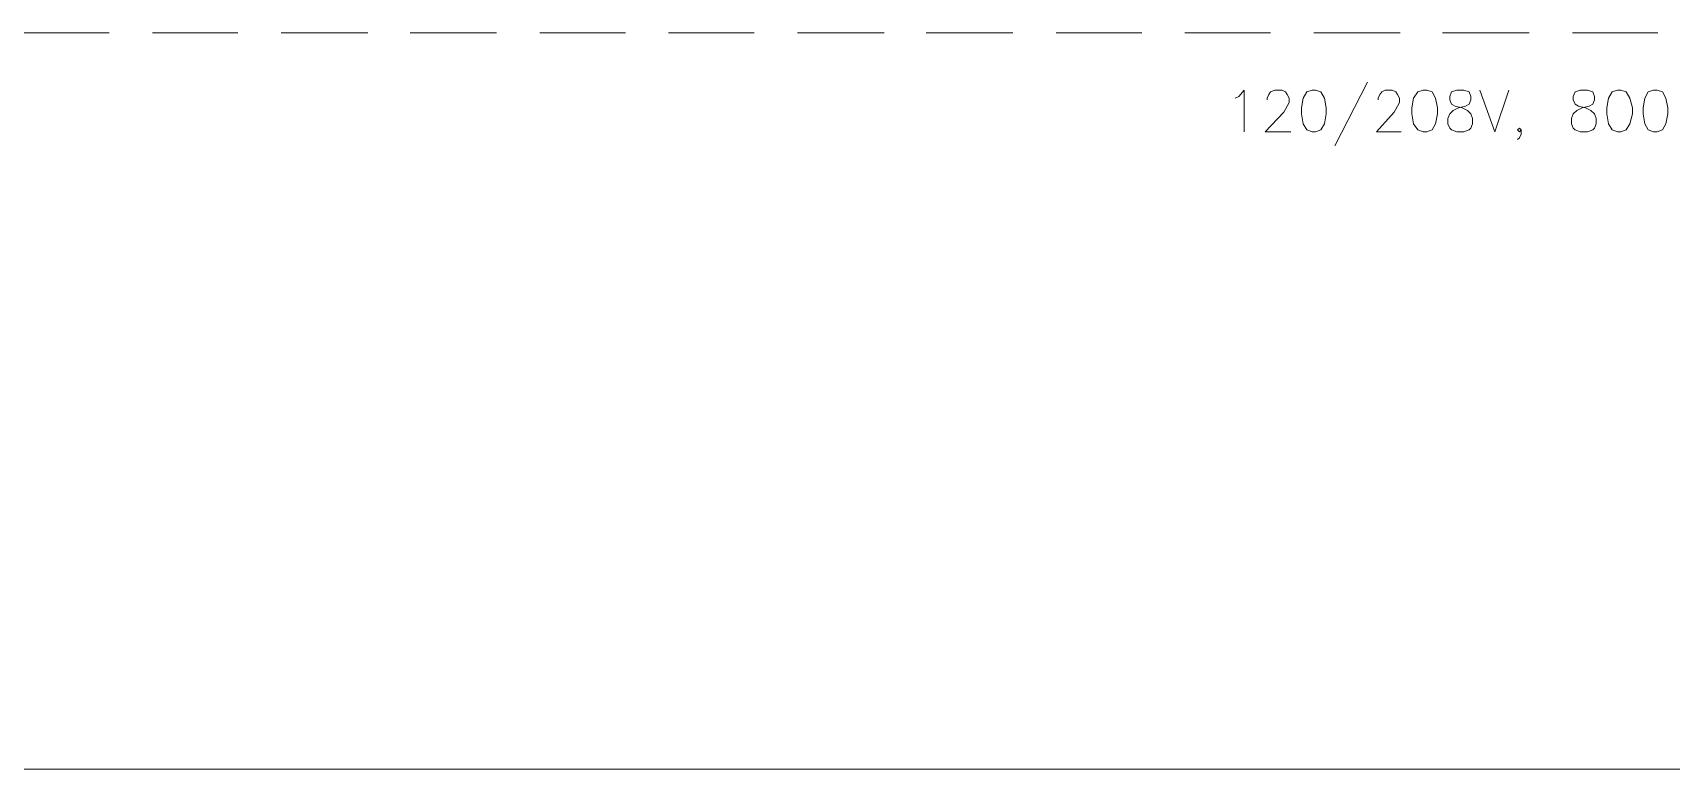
# Model space of a CAD drawing. Header units: inches. Extents: x 0.9 to 46, y 0.8 to 32.4.
# Drawn here: x 11.702 to 14.796, y 16.59 to 17.98 of the extents above; entities that cross this region are included whole.
import ezdxf

# ---------------------------------------------------------------- set-up
doc = ezdxf.new("R2010")
doc.units = ezdxf.units.IN
doc.header["$MEASUREMENT"] = 0
doc.layers.add('PDF_Geometry', color=7, linetype='Continuous')

msp = doc.modelspace()

# ---------------------------------------------------------------- linework, layer by layer
at = {"layer": 'PDF_Geometry', "lineweight": 9}
for points in [[(11.8465, 17.9797), (11.6848, 17.9797)], [(12.0898, 17.9797), (11.9281, 17.9797)], [(12.3348, 17.9797), (12.1715, 17.9797)], [(12.5781, 17.9797), (12.4148, 17.9797)], [(12.8214, 17.9797), (12.6598, 17.9797)], [(13.0647, 17.9797), (12.9031, 17.9797)], [(13.3098, 17.9797), (13.1464, 17.9797)], [(13.5531, 17.9797), (13.3897, 17.9797)], [(13.7964, 17.9797), (13.6347, 17.9797)], [(14.0398, 17.9797), (13.8781, 17.9797)], [(14.2848, 17.9797), (14.1214, 17.9797)], [(14.5281, 17.9797), (14.3647, 17.9797)], [(14.7714, 17.9797), (14.6097, 17.9797)], [(14.2231, 17.8863), (14.1614, 17.7663)], [(13.9731, 17.8563), (13.9797, 17.8597), (13.9897, 17.8713), (13.9897, 17.793)], [(14.0331, 17.853), (14.0331, 17.8563), (14.0364, 17.863), (14.0398, 17.868), (14.0481, 17.8713), (14.0614, 17.8713), (14.0681, 17.868), (14.0714, 17.863), (14.0748, 17.8563), (14.0748, 17.848), (14.0714, 17.8414), (14.0647, 17.8297), (14.0297, 17.793), (14.0781, 17.793)], [(14.2431, 17.853), (14.2431, 17.8563), (14.2464, 17.863), (14.2497, 17.868), (14.2564, 17.8713), (14.2697, 17.8713), (14.2764, 17.868), (14.2797, 17.863), (14.2831, 17.8563), (14.2831, 17.848), (14.2797, 17.8414), (14.2731, 17.8297), (14.2397, 17.793), (14.2864, 17.793)], [(14.4347, 17.8713), (14.4631, 17.793), (14.4898, 17.8713)], [(14.5131, 17.7963), (14.5098, 17.793), (14.5064, 17.7963), (14.5098, 17.7997), (14.5131, 17.7963), (14.5131, 17.788), (14.5098, 17.7813), (14.5064, 17.778)]]:
    msp.add_lwpolyline(points, dxfattribs=at)
for points in [[(14.1181, 17.8713), (14.1081, 17.868), (14.1014, 17.8563), (14.0981, 17.838), (14.0981, 17.8264), (14.1014, 17.808), (14.1081, 17.7963), (14.1181, 17.793), (14.1248, 17.793), (14.1347, 17.7963), (14.1414, 17.808), (14.1448, 17.8264), (14.1448, 17.838), (14.1414, 17.8563), (14.1347, 17.868), (14.1248, 17.8713)], [(14.3281, 17.8713), (14.3181, 17.868), (14.3097, 17.8563), (14.3064, 17.838), (14.3064, 17.8264), (14.3097, 17.808), (14.3181, 17.7963), (14.3281, 17.793), (14.3347, 17.793), (14.3447, 17.7963), (14.3514, 17.808), (14.3547, 17.8264), (14.3547, 17.838), (14.3514, 17.8563), (14.3447, 17.868), (14.3347, 17.8713)], [(14.3914, 17.8713), (14.3814, 17.868), (14.3781, 17.8597), (14.3781, 17.853), (14.3814, 17.8447), (14.3881, 17.8414), (14.4014, 17.838), (14.4114, 17.833), (14.4181, 17.8264), (14.4214, 17.818), (14.4214, 17.808), (14.4181, 17.7997), (14.4147, 17.7963), (14.4048, 17.793), (14.3914, 17.793), (14.3814, 17.7963), (14.3781, 17.7997), (14.3747, 17.808), (14.3747, 17.818), (14.3781, 17.8264), (14.3848, 17.833), (14.3947, 17.838), (14.4081, 17.8414), (14.4147, 17.8447), (14.4181, 17.853), (14.4181, 17.8597), (14.4147, 17.868), (14.4048, 17.8713)], [(14.6247, 17.8713), (14.6147, 17.868), (14.6114, 17.8597), (14.6114, 17.853), (14.6147, 17.8447), (14.6214, 17.8414), (14.6347, 17.838), (14.6447, 17.833), (14.6514, 17.8264), (14.6547, 17.818), (14.6547, 17.808), (14.6514, 17.7997), (14.6481, 17.7963), (14.6381, 17.793), (14.6247, 17.793), (14.6147, 17.7963), (14.6114, 17.7997), (14.6081, 17.808), (14.6081, 17.818), (14.6114, 17.8264), (14.6181, 17.833), (14.6281, 17.838), (14.6414, 17.8414), (14.6481, 17.8447), (14.6514, 17.853), (14.6514, 17.8597), (14.6481, 17.868), (14.6381, 17.8713)], [(14.6947, 17.8713), (14.6847, 17.868), (14.6781, 17.8563), (14.6747, 17.838), (14.6747, 17.8264), (14.6781, 17.808), (14.6847, 17.7963), (14.6947, 17.793), (14.7014, 17.793), (14.7114, 17.7963), (14.7181, 17.808), (14.723, 17.8264), (14.723, 17.838), (14.7181, 17.8563), (14.7114, 17.868), (14.7014, 17.8713)], [(14.7631, 17.8713), (14.7531, 17.868), (14.7464, 17.8563), (14.7431, 17.838), (14.7431, 17.8264), (14.7464, 17.808), (14.7531, 17.7963), (14.7631, 17.793), (14.7697, 17.793), (14.7797, 17.7963), (14.7864, 17.808), (14.7897, 17.8264), (14.7897, 17.838), (14.7864, 17.8563), (14.7797, 17.868), (14.7697, 17.8713)]]:
    msp.add_lwpolyline(points, close=True, dxfattribs=at)
at = {"layer": 'PDF_Geometry', "color": 8, "lineweight": 20, "true_color": 0x808080}
msp.add_lwpolyline([(41.7374, 16.5897), (2.7, 16.5897)], dxfattribs=at)

doc.saveas('drawing.dxf')
